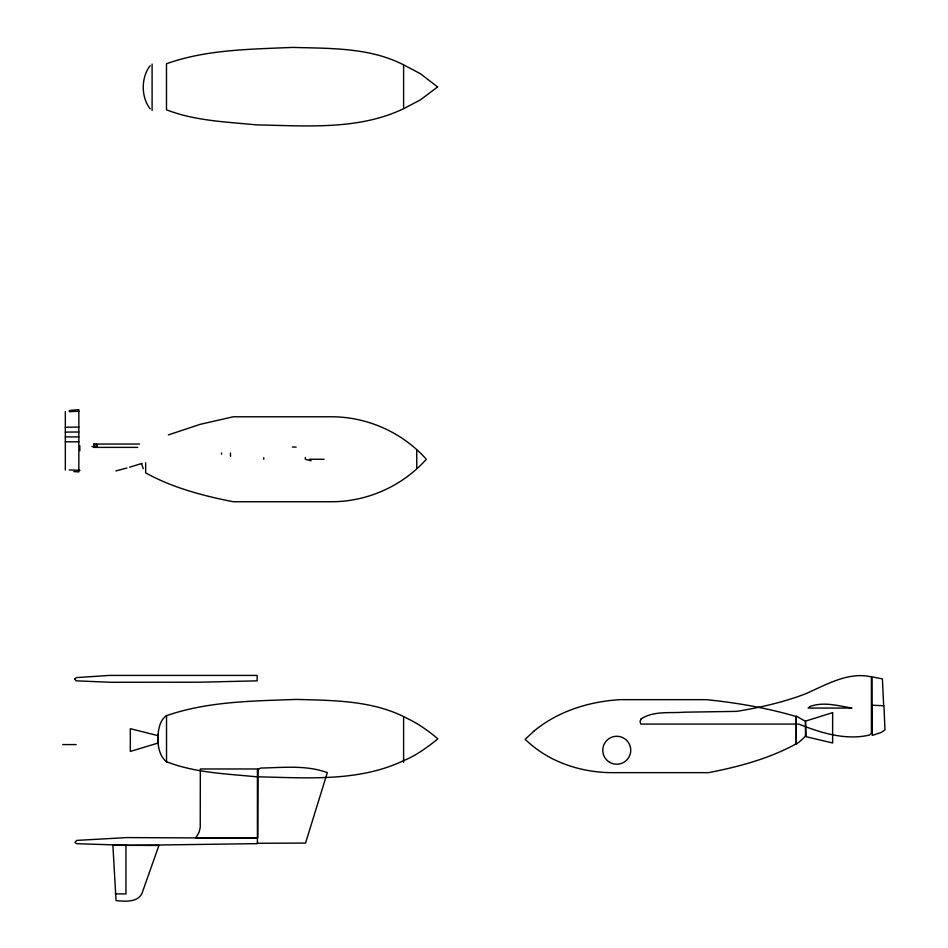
<?xml version="1.0" encoding="UTF-8"?>
<svg xmlns="http://www.w3.org/2000/svg" width="948" height="948" viewBox="0 0 948 948"><rect width="100%" height="100%" fill="white"/><g stroke="black" fill="none" stroke-linecap="round" stroke-linejoin="round"><path stroke-width="1.42" d="M94.018 447.326L94.018 444.102L94.018 447.385L137.768 447.385M150.139 108.866C140.956 97.04 140.956 77.511 150.139 65.685M145.672 462.79L145.672 472.898C172.737 487.829 203.109 495.851 233.291 501.741L332.132 501.741C367.836 501.551 402.556 485.909 426.339 459.259C402.556 432.608 367.836 416.978 332.132 416.776L233.291 416.776L200.336 424.301L168.4 434.895M403.054 108.961C357.704 130.457 305.292 125.776 256.481 124.887C226.347 121.842 194.933 120.953 166.481 109.778L166.481 63.777C206.593 49.391 250.426 49.296 292.6 47.4C329.679 48.526 369.163 47.317 403.054 64.594M166.481 715.693C207.896 701.283 252.82 701.046 296.226 699.423C333.862 700.442 373.785 700.347 407.759 718.714C418.672 723.893 428.899 731.192 437.893 738.871C427.252 747.427 415.888 755.722 403.054 760.877C357.704 782.373 305.292 777.692 256.481 776.803C226.347 773.769 194.933 772.869 166.481 761.694M126.925 468.004L115.905 470.919M129.675 467.163L142.07 463.418M872.326 705.513L872.267 735.399L880.692 732.65A24.861 24.861 0 0 0 884.97 729.806L883.939 705.762L872.042 705.217L871.982 676.848L882.41 678.898L883.655 705.513M69.228 410.543L78.838 409.619L78.838 471.891L73.826 471.594M69.228 411.633L78.838 411.266M65.329 427.24L78.838 427.086M65.329 432.087L78.838 432.004M65.329 436.945L78.838 436.921M94.018 444.043L139.569 444.043M309.475 459.259L324.098 459.259M62.734 744.583L76.16 744.583M115.289 893.905L125.942 893.905L125.942 845.272M78.838 441.839L65.329 441.815M257.418 838.21L127.008 837.582L76.717 840.402L74.975 842.393L76.397 843.625L79.798 843.815L130.101 845.391L257.418 843.637L257.418 769.989L260.688 768.046C282.8 767.679 306.133 764.799 327.321 772.644L305.54 843.08L257.927 843.27L257.418 842.476M78.838 470.315L69.228 469.935M91.944 446.603L94.812 446.792M78.566 470.267L79.987 470.528M311.157 460.811L305.315 459.259L305.315 457.517M143.231 468.703L141.714 464.093M79.833 445.75L79.869 450.738M416.741 450.146L416.741 468.371M403.611 717.47L403.611 762.429M263.757 457.611L263.757 459.259M230.483 453.061L230.483 456.486M221.524 452.99L221.524 454.175M152.095 64.097L152.095 110.454M96.412 444.043L96.412 447.385M65.329 411.479L65.329 470.03M292.363 447.018A55.991 55.991 0 0 1 296.143 447.136M258.093 768.97L257.785 837.712L195.904 837.831L199.139 832.107L200.241 827.58L200.336 768.97L258.093 768.97M96.471 445.287C96.625 450.644 97.123 441.519 96.471 445.287M74.714 678.993L76.101 680.83L110.869 682.287L199.684 682.205L257.133 680.842L257.133 675.414L109.53 675.414L76.421 677.607L74.714 678.993M158.091 734.285C157.368 743.931 158.648 755.295 166.528 761.884L166.528 715.527C160.532 719.722 158.707 727.412 158.091 734.285M158.897 845.509L142.733 891.274C139.557 902.792 125.124 901.501 116.035 900.6L112.883 845.178L158.897 845.509M640.978 719.034L640.066 721.381L640.789 724.082L798.737 724.082C820.932 732.899 845.45 740.578 869.435 735.079L871.413 733.29L871.413 676.908C848.057 671.303 825.4 685.297 804.615 694.185C782.716 702.444 759.786 707.599 736.738 711.367L684.243 712.197C669.975 713.334 653.409 710.621 640.978 719.034M805.539 735.814L805.03 736.525A55.008 55.008 0 0 1 797.173 743.516L796.249 744.097L796.249 716.119L805.362 721.262L805.539 735.814M533.748 731.287L525.18 739.274C547.47 761.244 578.873 771.968 609.777 772.644L708.63 772.644C738.8 766.754 769.172 758.72 796.237 743.801L796.237 716.522C766.979 707.966 736.726 702.729 706.402 699.66L620.039 699.66C589.099 701.508 557.803 711.213 533.748 731.287M437.621 86.955L420.331 99.895L403.611 108.724L403.611 64.843L420.331 73.66L437.621 86.932M810.185 706.461L808.17 708.061L851.956 708.061C838.388 705.833 823.587 701.473 810.185 706.461M832.64 712.647L805.61 721.084L806.037 736.679L832.64 742.983L832.64 712.647M157.878 743.102L130.326 751.432L130.326 728.68L157.878 735.624L157.878 743.102M609.765 762.37A13.995 13.995 0 0 0 630.752 750.247A13.995 13.995 0 0 0 609.765 738.136A13.995 13.995 0 0 0 609.765 762.37"/></g></svg>
